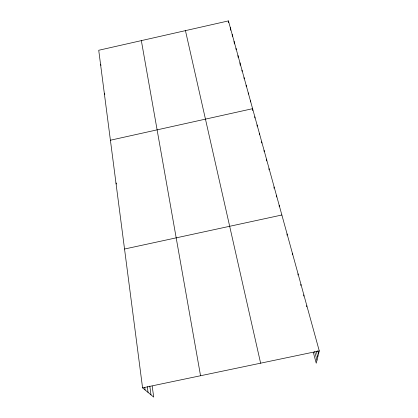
<?xml version="1.0" encoding="UTF-8"?>
<svg xmlns="http://www.w3.org/2000/svg" width="418" height="418" viewBox="0 0 418 418"><rect width="100%" height="100%" fill="white"/><g stroke="black" fill="none" stroke-linecap="round" stroke-linejoin="round"><path stroke-width="0.63" d="M287.056 235.235L287.082 233.955M292.428 254.771L292.48 253.564M297.987 274.992L298.065 273.863M300.824 285.546L300.934 284.282M303.724 296.106L303.855 294.889M306.676 306.854L306.828 305.689M152.194 386.101L153.709 397.1L142.575 387.867L98.726 50.27L228.442 20.9L319.274 350.916L316.238 363.205L313.322 352.405M110.409 140.218L252.603 108.68L252.744 110.629M124.543 249.023L281.868 215.004M142.575 387.867L319.274 350.916M115.958 182.943L116.523 184.03M104.301 93.209L104.803 94.358M100.529 64.163L101.025 65.365M317.758 350.697L318.584 353.706M316.248 351.371L317.774 356.977M314.655 351.648L316.98 360.206M185.451 30.634L260.623 363.185M141.347 40.619L200.546 375.745M149.806 386.127L150.987 394.848M147.303 386.702L148.066 392.418M144.774 387.507L145.098 389.963M228.442 20.9L228.641 22.682M230.292 27.625L230.574 30.221M232.173 34.448L232.377 36.382M234.08 41.377L234.341 43.932M236.013 48.41L236.139 49.674M237.978 55.542L238.161 57.428M239.974 62.789L240.209 65.281M241.996 70.146L242.111 71.379M244.049 77.612L244.159 78.835M246.139 85.199L246.244 86.406M248.261 92.9L248.36 94.097M250.413 100.728L250.507 101.914M254.823 116.758L254.912 118.038M257.086 124.966L257.169 126.231M259.379 133.311L259.458 134.554M261.715 141.791L261.783 143.019M264.087 150.412L264.15 151.619M266.501 159.174L266.579 160.956M268.978 168.673L269.02 169.839M273.999 187.003L274.03 188.262M276.564 195.749L276.585 196.988M279.193 205.295L279.203 206.502"/></g></svg>
